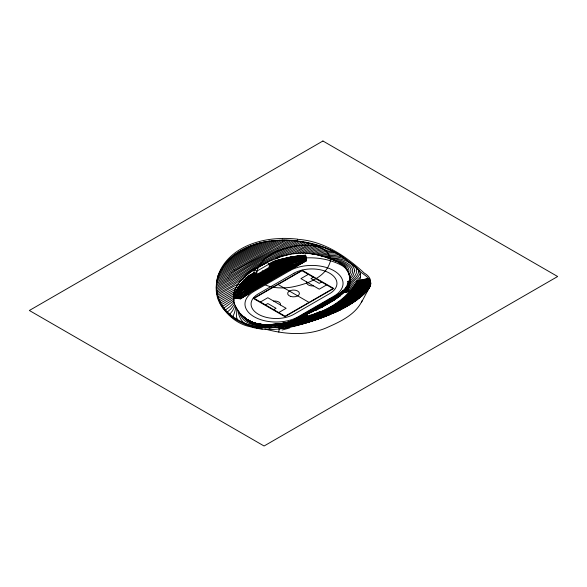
<?xml version="1.0" encoding="UTF-8"?>
<svg xmlns="http://www.w3.org/2000/svg" width="587" height="587" viewBox="0 0 587 587"><rect width="100%" height="100%" fill="white"/><g stroke="black" fill="none" stroke-linecap="round" stroke-linejoin="round"><path stroke-width="0.88" d="M278.605 328.023L278.605 325.514L304.932 317.941M236.84 308.645L236.495 316.914L237.706 320.517M273.3 324.251L279.683 323.87M325.968 257.392C342.727 261.523 356.478 272.97 347.203 291.372M349.859 282.956L350.182 280.659L347.812 281.518C348.069 285.561 345.156 288.797 342.316 291.277A33.195 10.331 -19.6 0 1 338.237 294.351L338.237 294.498A36.394 21.015 0 0 0 342.316 291.277M332.602 313.429C344.562 308.256 356.17 301.711 365.518 292.531C369.252 289.171 373.325 282.758 368.357 278.517L357.263 280.843C344.437 308.395 311.536 314.221 286.661 326.277M233.421 301.931L235.049 295.466M273.248 324.743L273.241 324.853A53.41 10.148 -2.5 0 0 274.518 324.824M278.781 332.11L279.236 328.676C300.522 325.704 321.294 318.998 340.658 309.716M232.555 317.413L234.44 312.893L235.952 307.104M354.746 270.798L353.029 275.589L349.815 279.148M222.649 267.503C206.375 290.404 224.586 321.419 250.069 326.695C277.071 334.795 304.814 323.679 330.033 314.507M302.943 255.433L305.57 255.147L306.12 261.024L293.434 267.966A32.498 18.762 0 0 0 288.87 270.159L253.188 290.756A32.498 18.762 0 0 0 249.387 293.397L240.545 298.886L234.837 298.137L235.328 292.942L239.621 285.128M359.53 280.623C364.659 268.831 349.837 263.666 343.219 257.201C329.711 248.015 313.759 242.791 297.587 240.978M217.953 275.795C226.912 249.658 256.879 238.461 282.486 238.542M217.953 277.453L220.382 271.495L223.794 265.882M348.81 272.471C350.402 265.031 340.233 262.154 334.751 260.855M307.434 313.443L306.348 316.122L306.348 318.682M265.192 329.072C284.856 334.385 306.377 336.028 325.624 328.177C339.462 322.072 355.495 315.043 362.223 300.551M360.337 273.344L357.52 277.864L349.104 285.055M361.621 302.048L369.854 286.713C373.934 278.994 363.206 274.907 358.98 270.468C346.11 258.992 331.868 248.118 314.522 244.735C292.018 238.513 266.799 237.904 245.381 248.264M356.889 281.635L357.263 280.843L354.585 286.911M255.888 268.619C243.414 275.78 228.35 289.773 235.182 305.585L232.569 310.758L229.216 314.948M356.691 282.039L350.718 291.394M349.426 284.446L347.922 287.344L344.474 290.961L339.455 294.491L294.491 320.443A2.913 1.68 0 0 1 293.918 320.707A34.589 19.973 0 0 1 287.278 322.975M349.448 285.627L348.612 287.234L345.097 290.932L340.005 294.505L295.019 320.473A3.654 2.113 0 0 1 294.292 320.796L289.266 322.52M369.854 286.713C362.949 297.315 351.466 303.934 340.548 309.709L336.028 311.91M237.64 288.356L235.849 291.629L240.641 286.236A42.924 24.786 0 0 1 245.799 282.633M360.381 277.02L357.322 280.27L348.656 286.992M223.192 266.703C232.834 252.755 249.115 244.794 265.463 241.822M234.573 304.022L231.051 308.711L226.626 312.688M349.47 274.885L350.894 271.282A16.48 9.517 0 0 0 348.876 266.315C344.261 261.934 337.782 260.437 331.662 259.557M347.783 290.91L347.724 290.991A68.848 21.425 -19.6 0 1 346.902 292.084C354.944 276.624 346.609 262.917 330.459 259.058C316.048 252.916 299.686 251.324 284.548 255.616M244.97 295.679L248.044 292.451A33.987 19.62 0 0 1 252.131 289.596L287.813 268.993A33.987 19.62 0 0 1 292.759 266.637L298.644 264.788L306.12 260.474M225.137 264.099C230.493 257.341 237.574 252.08 245.3 248.308M352.992 288.32L357.292 283.756L362.597 279.728M349.749 277.079C360.895 264.576 337.026 257.972 328.918 258.478M242.585 281.489L247.817 276.257L254.178 272.588M354.269 286.346L356.419 283.939L361.475 279.962M367.139 279.86L368.357 278.517M348.106 288.386L345.714 290.895L340.563 294.513L295.547 320.502A4.402 2.539 0 0 1 294.674 320.891L289.589 322.63M348.465 288.628L346.337 290.866L341.113 294.527L296.075 320.531A5.144 2.972 0 0 1 295.056 320.986L292.487 321.867M348.517 289.186L344.312 292.686M348.333 290L345.567 292.209M237.97 287.645L240.024 285.722A43.673 25.212 0 0 1 245.271 282.053L280.953 261.45A43.673 25.212 0 0 1 287.307 258.419L292.304 256.717L300.258 255.683M234.088 302.452L229.796 306.744L224.601 310.611M351.444 290.448L358.158 283.58L363.713 279.493M369.883 284.834L370.668 284.24M349.426 292.884L359.031 283.396L364.835 279.258M358.708 281.048L359.677 280.131M356.72 281.943L358.114 280.667M356.008 283.382L359.237 280.432M243.598 280.359L247.817 276.778L255.301 272.456M305.996 258.647L305.57 256.211M349.72 281.158C353.594 278.011 358.738 272.742 355.905 267.401M304.763 259.733L304.389 260.056M344.459 297.822L344.855 297.477M245.263 279.427L244.361 280.219A75.826 43.776 0 0 0 239.826 284.834M304.139 260.276L295.283 267.283M233.714 300.845L223.148 308.637M347.555 294.923L359.904 283.22L365.95 279.023M367.425 289.508L369.003 288.246M243.576 277.805L232.129 285.854L217.08 293.845M349.456 283.11C353.455 279.757 359.09 275.817 358.694 269.969M365.774 291.167L368.519 288.98M367.844 289.868L364.043 292.884M367.051 290.844L362.854 294.146M365.95 292.062L361.049 295.863M247.817 277.057L241.785 282.413L256.629 273.725M370.037 286.405C355.157 298.908 338.831 309.767 320.597 316.767M369.744 286.977C356.236 298.203 341.671 308.314 325.301 314.933M369.45 287.549C357.586 297.293 345.053 306.392 330.929 312.607M364.439 293.588L357.549 298.746M347.357 290.917L354.812 285.634M370.265 285.884C354.438 299.319 336.828 310.633 317.31 317.963M345.259 297.095L360.77 283.037L367.073 278.788M365.136 291.328L348.729 303.266L336.461 310.141M363.36 293.074L349.228 303.237L338.053 309.591M360.425 296.002L362.128 294.703M362.172 295.672L346.411 306.297L328.111 315.344M348.069 288.936L356.727 282.648M369.869 284.842C352.229 300.133 332.037 312.086 310.112 320.179M370.639 284.6C352.853 299.957 332.587 312.086 310.508 320.223M370.514 285.025C353.594 299.473 334.619 311.367 313.671 319.093M370.39 285.458C353.66 299.796 334.773 311.426 314.074 319.13M370.735 283.528L353.359 297.037A24.757 14.293 0 0 1 351.011 298.717C337.011 309.129 320.524 315.226 304.646 322.109M370.705 283.881C351.936 300.184 330.356 312.702 307.016 321.294M357.725 297.976L359.017 297.037M355.663 299.81L356.999 298.834M348.502 291.335L353.976 287.615M342.925 299.113C352.075 293.074 358.774 284.086 368.188 278.554M361.665 294.733L349.72 303.2L338.472 309.613M370.602 282.266C349.683 300.911 324.824 313.92 298.746 323.833M370.639 282.574C350.432 300.368 326.82 313.502 301.557 322.74M370.683 282.883C350.733 300.419 327.465 313.392 302.569 322.527M370.727 283.198C351.209 300.287 328.559 313.091 304.235 322.05M346.205 292.157L347.577 291.196A71.225 41.119 0 0 1 347.1 292.025M352.112 290.103L349.669 291.761M233.501 299.194L221.945 306.759M370.214 281.129L349.448 297.455L338.097 304.902L323.664 312.35L295.305 324.494M370.316 281.415L350.057 297.323L338.655 304.829L324.075 312.372L296.23 324.288M370.419 281.694C349.287 300.522 324.288 313.942 297.814 323.723M370.514 281.973C349.507 300.749 324.545 313.906 298.284 323.775M350.219 303.163L352.42 301.681M357.204 299.641L346.851 306.304M279.052 327.641L292.825 321.727M281.019 328.478L281.43 328.206M238.249 283.859L217.395 295.356M277.247 240.362L219.289 273.821M279.669 240.259L218.657 275.494M282.031 240.208L218.071 277.137M272.119 240.787L220.983 270.313M284.299 240.237L282.912 241.11M286.544 240.296L234.873 270.218M355.605 284.086L360.359 280.197M368.827 279.016C357.278 286.551 348.282 297.697 335.83 304.161M369.003 279.28C356.448 287.946 346.103 299.935 331.993 306.583C318.022 314.727 302.144 318.888 287.835 326.137M369.179 279.544C356.83 288.158 346.491 299.84 332.624 306.473C318.58 314.735 302.554 318.851 288.21 326.299M369.355 279.808C357.197 288.364 346.88 299.744 333.255 306.355C319.299 314.588 303.406 318.785 289.105 326.123M369.531 280.072L364.021 284.005L348.649 296.795L335.837 305.203L322.021 312.255L290.638 325.558M369.707 280.337L349.294 296.633L336.402 305.13L322.432 312.277L291.732 325.418M369.876 280.601L349.933 296.472L336.967 305.049L322.843 312.306L298.313 322.454L292.099 325.543M370.052 280.865L350.571 296.31L337.532 304.976L323.254 312.328L294.182 324.662M282.905 241.11L233.934 269.477M269.374 241.132L222.055 268.464M263.394 242.174L224.828 264.451M339.924 301.388C350.556 295.151 358.187 285.113 368.592 278.752M274.731 240.538L220.074 272.097M229.568 274.87C248.521 262.066 269.448 252.645 288.731 240.413M281.4 327.062L285.825 324.684L296.325 320.649M281.54 327.392L286.302 324.772L299.311 319.739M282.428 327.252L288.995 323.907L302.371 318.792M283.161 327.216L289.472 323.98L305.944 317.604M288.518 327.223L289.318 326.761M231.718 272.177L234.69 270.321M233.435 297.477L220.91 304.969M266.491 241.587L223.317 266.513M227.44 277.585L251.507 262.719A372.503 215.062 0 0 1 261.362 257.223L277.761 248.455M228.783 278.216L252.505 263.358A309.019 178.411 0 0 1 262.184 257.979L278.319 249.512L293.038 240.758M291.35 326.658L292.561 325.902M292.304 326.445L293.045 325.99M259.997 242.967L226.721 262.191M290.903 240.56L277.783 248.44M347.328 304.91L349.647 303.486M256.123 244.06L229.018 259.711M251.295 245.733L246.078 248.851A18.116 10.456 0 0 1 245.571 249.145L232.335 256.68M295.166 240.986L281.738 248.983L262.998 258.742A260.958 150.661 0 0 0 256.923 262.044A245.66 141.834 0 0 0 246.782 268.068L229.436 279.295L216.596 286.353M335.456 304.382L335.823 304.169M296.237 325.528L297.154 325.022M297.235 325.293L298.959 324.332M258.009 267.327L269.352 261.303L281.929 256.372M254.024 273.153L254.024 269.837L266.99 262.345L269.389 263.915L269.389 268.89M269.536 263.717C270.754 262.096 278.95 259.388 279.405 259.689L269.286 265.529M254.024 269.837L256.739 271.223L269.389 263.915M254.553 272.617L245.557 278.348L254.824 272.992M269.007 264.267L276.822 260.298L268.912 264.862M269.007 264.546L273.63 261.875L281.511 259.006M256.101 273.146L243.693 280.307L253.188 290.756L251.596 289.846M269.044 266.557L283.117 258.603L273.63 262.154M245.799 282.633L281.481 262.029A42.932 24.786 0 0 1 287.725 259.05L295.041 256.746L302.07 255.514M297.103 253.423L306.553 248.272L314.522 244.735M304.271 260.158L306.12 259.087M306.12 259.645L302.261 261.875L291.497 264.737A36.218 20.912 0 0 0 286.229 267.254L250.546 287.857A36.218 20.912 0 0 0 246.195 290.895L240.545 297.323L234.837 294.403M244.845 295.848L240.545 298.328L234.837 297.58M306.12 260.745L297.132 265.933L293.177 267.268A33.239 19.188 0 0 0 288.342 269.58L252.659 290.176A33.239 19.188 0 0 0 248.661 292.972L246.401 295.202L240.545 298.607L234.837 297.858M260.452 301.989L267.826 297.726L286.133 308.3L278.752 312.555M308.322 274.349L300.94 278.612L319.247 289.178L326.621 284.915M265.478 304.895L267.826 303.538L276.073 308.3L273.725 309.65M313.348 277.255L311 278.612L319.247 283.374L321.595 282.017M294.498 321.28L292.913 320.363L338.068 294.454L341.92 294.549M307.625 314.199L296.604 320.561A5.892 3.397 0 0 1 295.43 321.082L292.957 321.925M309.195 313.289L341.663 294.542M307.361 314.676L297.125 320.59A6.633 3.83 0 0 1 295.811 321.177M312.086 311.954L339.917 295.885M298.445 320.164L307.104 315.16M314.97 310.618L340.467 295.899M298.966 320.186L307.625 315.19M316.283 310.193L337.173 298.13M299.253 320.363L306.942 315.916M320.788 307.926L322.322 307.038M323.092 306.59L334.641 299.928M301.028 319.666L306.487 316.51M302.899 318.917L306.832 316.642M304.858 318.117L306.443 317.2M293.874 253.767L303.574 248.294L312.299 244.177M233.531 295.694L220.096 303.281M297.279 241.257L282.222 250.121L263.82 259.498A223.376 128.964 0 0 0 254.509 264.627L232.511 278.942L216.515 287.857M299.392 241.565L282.699 251.251L255.506 265.265L229.319 282.479L216.581 289.347M300.038 253.232L308.872 248.639L316.863 245.395M278.656 325.763L279.742 325.147M278.722 326.064L281.826 324.618M278.788 326.357L283.947 324.053M278.847 326.658L286.287 323.459M278.913 326.959L288.723 322.835M278.979 327.26L291.071 322.16M290.198 254.332L310.068 243.612M298.269 325.029L299.517 324.332M300.412 324.464L301.175 324.061M236.201 287.124L217.755 296.89M233.831 269.543L217.682 278.708M217.344 280.263L231.564 272.258M216.999 281.826L229.363 274.987M219.355 301.623L233.809 293.808M342.038 307.926L343.615 307.074M301.505 241.895L283.176 252.381L256.512 265.904L232.034 282.479L216.669 290.844M303.626 242.277L283.653 253.511L257.51 266.542A140.902 81.351 0 0 0 248.712 272.236L234.756 282.486L216.86 292.341M216.801 283.345L227.22 277.702M216.698 284.849L228.695 278.267M302.782 253.173L311.352 248.969L319.211 246.07M218.738 300.016L234.308 291.798M235.071 289.604L218.21 298.438M344.951 306.363L344.4 306.649M302.657 323.855L303.78 323.276M303.839 323.525L305.519 322.689M305.02 323.188L307.478 322.006M266.997 262.448C252.205 270.247 231.175 281.687 233.809 301.432M285.326 255.426L307.904 243.143M305.746 242.68L286.757 253.298L275.413 258.684M305.379 253.217L313.553 249.534L321.727 246.878M307.859 253.364L314.214 250.671L324.251 247.685M320.766 311.976L286.17 326.167M331.303 312.644L335.72 310.494M331.684 312.68L336.27 310.45M303.618 322.344L303.031 322.564M306.275 322.828L307.911 322.05M307.683 322.41L309.327 321.639M309.1 321.984L311.616 320.832M286.507 323.753L290.081 322.109M337.863 309.694L337.041 310.083M285.671 326.056L309.841 316.246M314.383 314.588L298.834 319.9M307.405 321.353L309.422 320.436M310.611 321.522L312.864 320.509M324.545 315.27L321.023 316.789M312.277 320.994L315.234 319.688M325.69 314.962L330.672 312.732M326.717 315.557L320.737 318.154M332.059 313.348L323.841 317.017M248.162 294.483L240.545 297.499L234.837 296.751M310.897 320.275L313.076 319.321M314.03 320.436L316.371 319.409M316.033 319.776L319.798 318.147M278.803 325.624L273.982 327.098A70.073 40.459 0 0 1 269.081 328.221M321.449 316.811L323.848 315.762M314.478 319.167L316.701 318.198M317.728 317.993L320.201 316.929M318.249 319.027L323.158 316.899M293.06 320.275L295.76 318.88M310.252 253.613L318.352 250.7L327.076 248.697M283.191 323.21L275.523 325.792L264.289 327.759M286.639 322.696L280.08 325.301M277.262 260.951L278.113 260.628A75.965 43.856 0 0 1 287.16 257.664L292.289 256.71L291.761 256.827A70.543 40.723 0 0 0 280.571 260.026M296.442 321.331L292.781 320.421L286.353 322.615L280.513 323.708M276.734 258.155L279.302 257.223M279.698 323.664C271.465 326.343 262.404 327.729 253.877 326.277M303.494 322.601L303.905 322.461M312.57 253.951L320.847 251.405L329.953 249.791M276.286 327.561L279.295 326.68M294.652 324.736L295.129 324.582M298.431 320.01L291.996 321.896M281.87 256.387L287.381 254.919M279.074 327.884L278.605 325.514L288.261 323.789M292.055 321.881L284.262 324.002M349.625 283.763L347.577 284.328L349.625 284.526M314.867 254.332L324.384 251.992L332.902 251.163M311.095 253.701C319.269 256.262 327.377 251.588 335.749 252.645M306.348 316.122C320.091 313.157 333.123 306.715 343.718 297.477A79.854 46.102 0 0 0 349.412 291.335L349.412 293.896M286.617 257.796L287.102 257.693L286.669 257.869A44.421 25.645 0 0 0 280.425 260.87L244.742 281.474A44.421 25.645 0 0 0 239.841 284.834M292.7 321.639L297.88 320.583M272.485 324.362C268.508 325.249 264.385 325.396 260.327 325.117C248.294 325.213 240.244 315.366 235.182 305.585M276.169 324.075C263.035 327.553 243.884 327.663 239.041 311.785M281.54 323.694L286.661 322.733L293.162 320.517A1.423 0.822 0 0 0 293.441 320.392L338.347 294.461C342.962 291.431 348.737 287.417 348.553 281.232L350.182 281.217M285.223 323.18L293.537 320.612A2.165 1.247 0 0 0 293.97 320.421L338.904 294.476C343.622 291.379 349.492 287.263 349.302 280.946L350.182 280.938M292.575 321.669L281.723 323.43M349.067 287.168L345.846 287.674L348.421 288.298M267.98 241.33L269.462 241.125M268.582 324.53C258.06 325.946 246.547 322.564 240.377 313.392M287.094 322.637C272.177 324.919 253.43 327.751 242.057 315.175M319.379 255.396C325.858 254.479 332.477 253.291 339 254.487M321.654 256.02L333.761 255.374L342.5 256.724M349.412 291.335L344.459 291.944A144.314 83.317 0 0 1 307.449 313.451M304.117 260.173L297.081 261.45L290.66 263.475A37.715 21.77 0 0 0 285.172 266.094L249.49 286.698A37.707 21.77 0 0 0 244.955 289.861L241.734 293.199L239.569 296.824L234.837 296.2M270.959 240.978L282.486 240.2M304.125 255.888L295.819 257.297L288.144 259.681A42.183 24.353 0 0 0 282.009 262.609L246.327 283.213A42.183 24.353 0 0 0 241.257 286.757L238.087 289.949L234.837 294.542M302.004 255.763L305.666 255.734L304.279 255.866M302.004 256.042L305.57 255.653L305.893 257.143L297.095 258.485L288.98 260.944A40.694 23.495 0 0 0 283.066 263.768L247.384 284.372A40.694 23.495 0 0 0 242.49 287.791L239.012 291.394L236.664 295.334L234.837 295.092M302.004 256.314L305.57 255.932M305.783 256.438L296.824 257.81L288.562 260.312A41.435 23.92 0 0 0 282.538 263.189L246.856 283.792A41.435 23.92 0 0 0 241.873 287.27L238.329 290.939L235.93 294.96L234.837 294.821M306.01 257.84L297.367 259.161L289.406 261.575A39.945 23.062 0 0 0 283.594 264.355L247.912 284.952A39.945 23.062 0 0 0 243.106 288.305C239.503 289.861 238.909 296.824 234.837 295.371M306.113 258.544L297.638 259.843L289.824 262.213A39.204 22.636 0 0 0 284.123 264.935L248.44 285.531A39.204 22.629 0 0 0 243.722 288.826C239.914 290.536 239.65 297.756 234.837 295.65M271.121 324.464L276.22 324.068M274.921 324.31L279.838 324.017M277.468 324.31L279.992 324.163M347.798 290.785L342.617 291.064L344.349 291.746M305.71 257.898C318.088 257.304 330.965 259.535 341.913 265.507A25.256 14.58 0 0 1 345.552 268.391M264.311 324.523C257.047 324.523 249.424 322.454 244.185 317.156M323.987 256.746C331.67 256.328 339.697 256.541 346.807 259.792M326.35 257.524L326.761 257.517C335.947 258.053 352.523 258.984 354.746 270.79M217.982 275.802A75.363 51.817 3.3 0 0 216.31 286.236C214.593 310.171 238.505 324.772 259.138 328.206M347.812 281.518L350.182 281.489M266.432 324.589C258.324 324.699 249.835 322.615 243.847 316.87L250.737 323.283L245.381 318.169L253.349 324.105L247.01 319.394L256.02 324.758L248.712 320.495L258.801 325.257L250.568 321.493L261.699 325.602L252.593 322.373L264.722 325.807L254.831 323.129L267.855 325.866L257.304 323.738L265.581 324.985L260.041 324.193M316.789 306.744L322.674 307.06M292.913 320.363L297.675 320.619M262.44 328.962L257.062 328.126M297.587 239.32C323.642 240.919 345.648 255.961 364.248 273.08C382.717 283.998 355.59 298.724 347.005 304.631C322.945 317.119 296.398 326.57 269.154 327.95C246.026 328.177 217.975 313.957 216.368 288.356M234.837 295.921C240.215 298.783 240.399 291.211 244.339 289.347A38.456 22.203 0 0 1 248.969 286.111L284.651 265.515A38.456 22.203 0 0 1 290.242 262.844L297.462 260.621L305.211 259.337L306.12 258.816L305.57 256.761M234.837 296.479L240.296 297.191L242.416 293.654L245.571 290.382A36.966 21.345 0 0 1 250.018 287.278L285.7 266.674A36.966 21.345 0 0 1 291.079 264.106C295.877 261.743 301.623 262.198 306.12 259.366L305.57 257.04M234.837 297.029L240.545 297.778L242.336 296.751L246.811 291.416A35.477 20.479 0 0 1 251.075 288.437L286.757 267.833A35.477 20.479 0 0 1 291.915 265.368L301.087 262.8L306.12 259.916L305.57 257.59M234.837 297.308L240.545 298.057L243.524 296.332L247.428 291.937A34.728 20.053 0 0 1 251.603 289.017L287.285 268.413A34.728 20.053 0 0 1 292.333 266.006L299.964 263.754L306.12 260.195L305.57 255.147M251.419 325.902L252.718 326.13M258.86 323.995L253.76 322.791L247.369 319.629M250.15 325.514L244.852 323.613C240.45 320.48 238.696 315.483 237.86 310.2M317.141 254.817L323.07 256.438M338.941 262.851C342.17 264.091 346.059 265.83 347.188 269.389M287.696 323.129L286.353 322.615L286.735 323.107M338.068 294.593L339.543 295.364M287.388 269.308L288.87 270.159L279.265 259.593M269.528 279.595L271.025 280.461L262.286 270.842M278.04 284.504L309.033 302.4M316.789 306.876L318.345 307.779M247.655 320.92L248.25 321.265M344.628 266.028L345.67 266.916M292.781 320.421L293.999 321.617M345.552 268.391C348.935 271.774 349.991 276.778 349.837 281.408M305.952 260.386L306.12 261.024M278.605 325.514L279.016 327.414M256.739 271.223L256.739 276.198M240.545 297.323L240.545 298.886M237.764 287.784A71.056 41.024 0 0 1 243.223 281.569M283.888 259.175A65.142 37.612 0 0 1 300.221 255.587M237.574 288.334A70.543 40.723 0 0 1 242.189 282.846M306.986 317.53A73.566 42.469 0 0 1 304.873 318.132M234.624 294.52A65.619 37.884 0 0 1 239.892 285.561M288.195 258.207A65.619 37.884 0 0 1 301.96 255.638M305.416 318.257A74.439 42.976 0 0 1 302.899 318.924M234.624 294.791A65.619 37.884 0 0 1 239.892 285.84M292.994 257.37A65.619 37.884 0 0 1 301.96 255.917M234.624 295.07A65.619 37.884 0 0 1 236.7 290.616M238.307 288.144A65.619 37.884 0 0 1 238.682 287.63M234.624 295.349A65.619 37.884 0 0 1 236.091 291.996M234.624 295.621A65.619 37.884 0 0 1 236.091 292.267M297.653 320.612A7.382 4.263 0 0 1 297.315 320.796M234.624 295.899A65.619 37.884 0 0 1 234.903 295.144M348.238 289.985A75.818 43.776 0 0 1 347.497 291.475M234.624 296.178A65.619 37.884 0 0 1 234.903 295.422M234.624 296.45A65.619 37.884 0 0 1 234.903 295.701M234.624 296.728A65.619 37.884 0 0 1 234.903 295.973M234.624 297.007A65.619 37.884 0 0 1 234.903 296.252M274.591 324.846A55.024 31.764 0 0 1 274.026 324.824M234.624 297.279A65.619 37.884 0 0 1 234.903 296.53M234.624 297.558A65.619 37.884 0 0 1 234.903 296.802M234.624 297.836A65.619 37.884 0 0 1 234.903 297.081M234.675 298.115A64.489 37.23 0 0 1 234.947 297.367M287.835 322.109A34.78 20.083 0 0 0 290.712 321.192L291.269 320.986A36.108 20.846 0 0 0 292.37 320.561M282.435 240.054A75.356 45.845 10.4 0 1 297.587 240.831M216.31 287.894A75.363 51.817 3.3 0 1 217.982 277.46M289.545 327.994A131.305 21.44 -14.3 0 1 282.083 330.026M310.523 316.598A102.094 39.241 -11.5 0 1 306.187 318.11M315.168 313.884A94.771 35.33 -11.8 0 1 309.576 315.967M320.722 311.315A84.396 32.395 -11.5 0 1 314.874 313.7M329.483 309.789A78.731 30.913 -11.2 0 1 323.797 312.563M325.293 305.101A74.248 27.237 -12.2 0 1 321.39 306.906M341.399 305.35A71.504 32.828 -7.4 0 1 336.923 308.571M334.839 299.407A80.837 28.668 -13.9 0 1 329.036 302.855M338.926 296.391A96.884 44.348 -5.7 0 1 335.837 298.482M349.61 295.107A100.641 54.76 5.1 0 1 346.734 298.137M353.521 291.849A95.402 48.985 0.2 0 1 351.158 295.254M348.399 289.875A55.141 20.024 -22.9 0 1 348.164 290.286M306.37 317.494A69.127 19.841 -17.8 0 1 302.804 318.954M242.453 285.304A69.295 34.538 -19.4 0 1 245.571 281.877M278.165 257.172A69.728 27.061 -1.8 0 1 283.587 255.741M282.435 238.395A75.356 45.845 10.4 0 1 297.587 239.173M313.414 285.906A5.804 3.353 0 0 1 306.737 281.958M273.623 301.072A5.804 3.353 0 0 1 280.461 304.932M256.629 272.141C257.319 288.452 279.324 289.053 291.394 287.153C306.612 284.269 326.078 277.673 330.444 260.966C329.755 244.647 307.749 244.053 295.679 245.953C280.461 248.837 260.995 255.426 256.629 272.141M322.923 140.997L29.35 310.486L264.077 446.003L557.65 276.514L322.923 140.997M289.795 270.695L254.112 291.291A31.192 18.006 0 0 0 254.112 316.76A31.192 18.006 0 0 0 298.225 316.76L333.908 296.164A31.192 18.006 0 0 0 333.908 270.695A31.192 18.006 0 0 0 289.795 270.695M294.102 273.182L258.419 293.779A25.102 14.492 0 0 0 258.419 314.272A25.102 14.492 0 0 0 293.918 314.272L329.601 293.676A25.102 14.492 0 0 0 329.601 273.182A25.102 14.492 0 0 0 294.102 273.182M302.144 270.233L253.313 298.423L284.93 316.672L333.761 288.481L302.144 270.233M301.975 270.688L254.105 298.328L285.099 316.224L332.968 288.584L301.975 270.688M290.587 296.406A5.899 3.405 0 0 0 299.436 293.456A5.899 3.405 0 0 0 290.587 290.506A5.899 3.405 0 0 0 290.587 296.406"/></g></svg>
